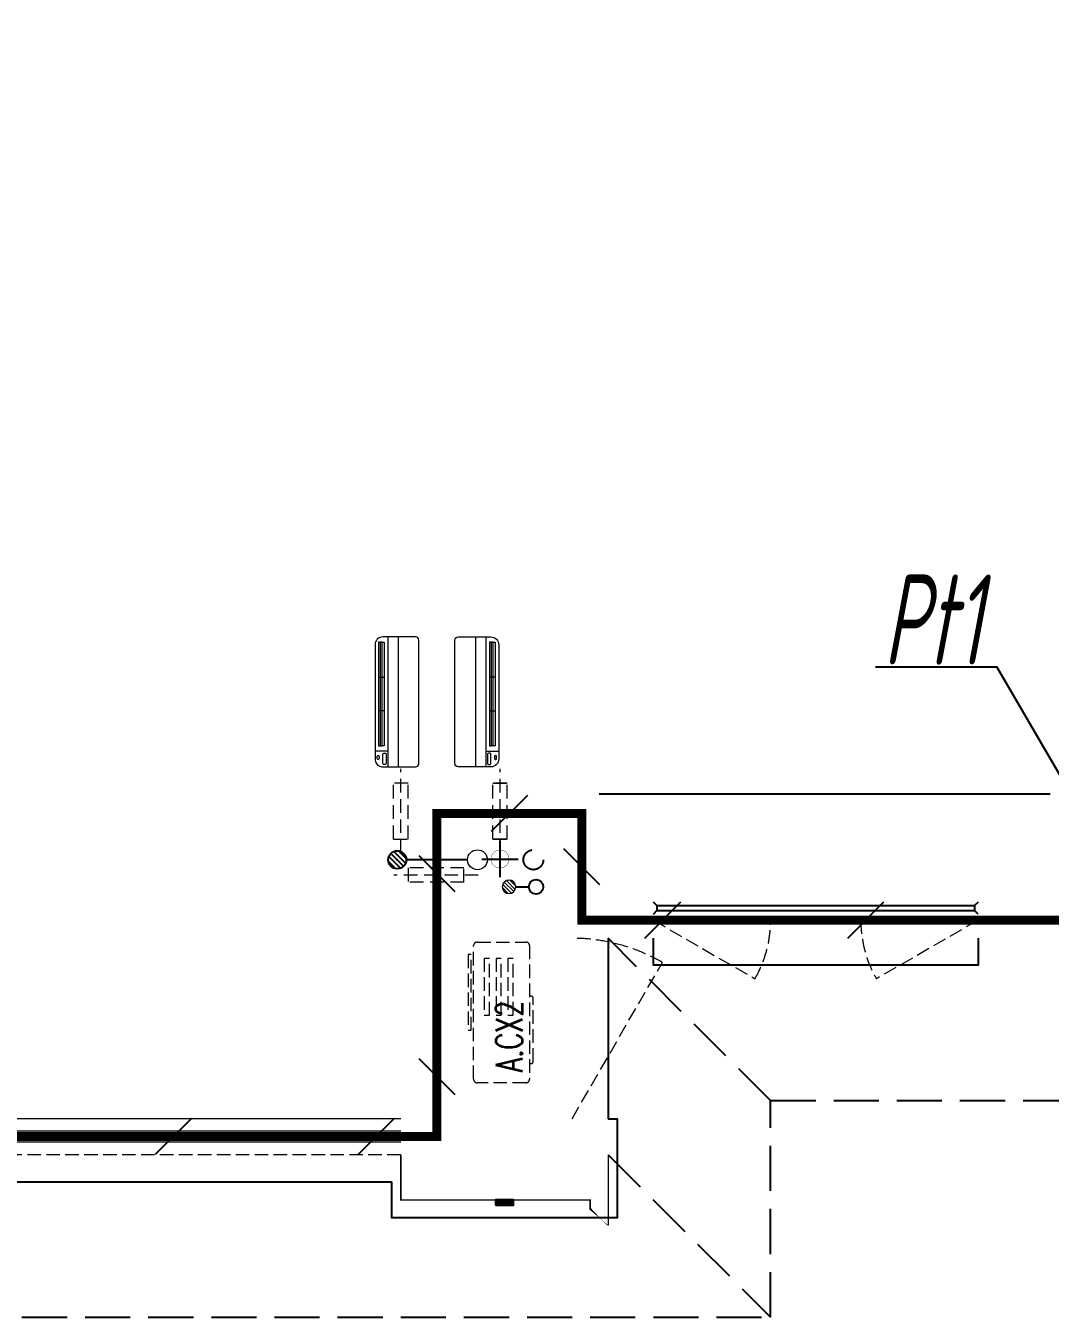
# Model space of a CAD drawing. Extents: x 3443499 to 7125205, y -1700016 to -264854.
# Drawn here: x 3625430 to 3631109, y -907770 to -900613 of the extents above; entities that cross this region are included whole.
import ezdxf
from ezdxf.enums import TextEntityAlignment as Align

# ---------------------------------------------------------------- set-up
doc = ezdxf.new("R2010")
doc.units = 0
doc.header["$LTSCALE"] = 1000
doc.header["$MEASUREMENT"] = 0
for name, pattern in [('CENTER2', [1.125, 0.75, -0.125, 0.125, -0.125]), ('DASH', [0.35, 0.25, -0.1]), ('HIDDEN', [0.375, 0.25, -0.125])]:
    doc.linetypes.add(name, pattern=pattern)
doc.layers.get('0').update_dxf_attribs({"linetype": 'CONTINUOUS'})
for name, color, linetype in [('!校对', 2, 'CONTINUOUS'), ('3-栏杆1', 252, 'CONTINUOUS'), ('3.5方案汇报，与郭总、侯月琴确定户型_t8$0$2020.03.04 -1安徽标准化洋房户型(UA）_t8_t8$0$看线', 154, 'CONTINUOUS'), ('DIM-照明', 7, 'CONTINUOUS'), ('LVTRY', 252, 'CONTINUOUS'), ('SHTLN', 4, 'CONTINUOUS'), ('VPIPE-凝结', 150, 'CONTINUOUS'), ('VPIPE-雨水', 4, 'DASH'), ('WIRE-接地', 2, 'CONTINUOUS'), ('卫生间', 6, 'CONTINUOUS'), ('机电标识类', 1, 'CONTINUOUS'), ('看线', 185, 'CONTINUOUS'), ('立面', 73, 'CONTINUOUS'), ('铝合金', 144, 'CONTINUOUS')]:
    doc.layers.add(name, color=color, linetype=linetype)
for name, color, linetype, lineweight in [('EQUIP_地漏', 7, 'CONTINUOUS', 18), ('VPIPE-废水', 31, 'TG_F', 18), ('WINDOW', 146, 'CONTINUOUS', 20), ('平面-栏杆', 56, 'CONTINUOUS', 15), ('平面-看线', 252, 'CONTINUOUS', 15), ('平面-空调室内机', 176, 'CONTINUOUS', 9), ('平面-空调预留孔', 252, 'CONTINUOUS', 15), ('空调', 76, 'CONTINUOUS', 13)]:
    doc.layers.add(name, color=color, linetype=linetype, lineweight=lineweight)
doc.styles.add('_TCH_DIM', font='SIMPLEX', dxfattribs={"bigfont": 'GBCBIG'})
doc.styles.add('HZTXT', font='gbeitc.shx', dxfattribs={"width": 0.8, "height": 400, "bigfont": 'hztxt.shx'})
doc.styles.add('TG_LINETYPE', font='SIMPLEX', dxfattribs={"width": 0.8, "height": 3, "bigfont": 'HZTXT'})
doc.linetypes.add('TG_F', pattern='A,2,-0.3,["F",TG_LINETYPE,S=0.1,R=0,X=-0.23,Y=-0.15],0', length=2.3)

# ---------------------------------------------------------------- blocks, each defined once
blk = doc.blocks.new('$TelecSys$00000008')
blk.add_line((0.4000000000014552, 0.3999999999996362), (-0.4000000000014552, -0.3999999999996362))
blk = doc.blocks.new('fergve')
at = {"layer": '平面-空调预留孔', "color": 8, "linetype": 'DASH', "ltscale": 0.3}
for p, q in [((119062.717304058, 54987.64907498009), (119062.717304058, 54977.64907498009)), ((119072.717304058, 54967.64907498009), (119425.5529723145, 54967.64907498009)), ((119435.5529723145, 54977.64907498009), (119435.5529723145, 54987.64907498009))]:
    blk.add_line(p, q, dxfattribs=at)
for points in [[(119666.6522452464, 55326.75839339898), (119246.8340998819, 55326.75839339898), (119246.8340998819, 55311.64433774215), (119666.6522452464, 55311.64433774215)], [(119645.4876140846, 55239.18252008365), (119329.9588134751, 55239.18252008365), (119329.9588134751, 55210.21092074577), (119645.4876140846, 55210.21092074577)], [(119645.4876140846, 55173.38063160962), (119329.9588134751, 55173.38063160962), (119329.9588134751, 55144.40903227197), (119645.4876140846, 55144.40903227197)], [(119645.4876140846, 55107.57874313582), (119329.9588134751, 55107.57874313582), (119329.9588134751, 55078.60714379794), (119645.4876140846, 55078.60714379794)]]:
    blk.add_lwpolyline(points, close=True, dxfattribs=at)
blk.add_lwpolyline([(119715.8642389868, 54987.64907498032), (118975.8642389868, 54987.64907498009, -0.414213562373517), (118955.8642389868, 55007.64907498009), (118955.8642389873, 55277.64907498009, -0.414213562372746), (118975.8642389873, 55297.64907498009), (119715.8642389864, 55297.64907498009, -0.4142135623727947), (119735.8642389864, 55277.64907498009), (119735.8642389868, 55007.64907498055, -0.4142135623733224)], format="xyb", close=True, dxfattribs=at)
for centre, start, end in [((119072.717304058, 54977.64907498009), 180, 270), ((119425.5529723145, 54977.64907498009), 270, 0)]:
    blk.add_arc(centre, 10, start, end, dxfattribs=at)
at = {"layer": '平面-空调预留孔', "color": 8, "linetype": 'DASH', "ltscale": 0.3, "style": '_TCH_DIM', "width": 0.7058823529411765}
blk.add_text('A.CX2', height=146.88, dxfattribs=at).set_placement((119015.260064729, 55027.2738646582))
blk = doc.blocks.new('dongkong')
at = {"layer": '平面-空调预留孔', "color": 8, "linetype": 'HIDDEN', "ltscale": 0.3}
for p, q in [((-603796.0415180789, 210899.900060961), (-603796.0415180789, 210431.4859232727)), ((-603836.0415180789, 210820.9630630909), (-603836.0415180789, 210510.8096162414)), ((-603836.0415180789, 210820.9630630909), (-603756.0415180789, 210820.9630630909)), ((-603756.0415180789, 210820.9630630909), (-603756.0415180789, 210510.8096162414))]:
    blk.add_line(p, q, dxfattribs=at)
blk.add_lwpolyline([(-603756.0415180789, 210510.8096162414), (-603836.0415180789, 210510.8096162414)], dxfattribs=at)
blk = doc.blocks.new('A$C001338C2')
at = {"color": 8}
for p, q in [((844.9999883423079, 303.6000072514144), (54.99998834231155, 303.6000543390692)), ((109.0525457565491, 214.7673082745569), (109.0525510513944, 303.6000511174025)), ((-1.49359439092e-05, 248.6000576173246), (-2.84423585981e-05, 22.0000576172315)), ((899.9999715576414, 22.00000397306576), (899.9999850640525, 248.6000039731589)), ((21.99997024633922, 5.63059293199e-05), (877.9999702463392, 5.2843679441e-06))]:
    blk.add_line(p, q, dxfattribs=at)
at = {"color": 8, "lineweight": 5}
for p, q in [((864.5756734352908, 278.6904651548975), (144.4768629888749, 278.6905080761171)), ((144.4768629888749, 278.6905080761171), (144.4768622188567, 265.7722729386405)), ((387.0097734353949, 278.6904936200444), (144.4768629888749, 278.6905080761171)), ((144.4768629888749, 278.6905080761171), (144.4768614488676, 252.8539829386973)), ((387.0097711254275, 239.935678482565), (387.0097734353949, 278.6904936200444)), ((864.5756734352908, 278.6904651548975), (622.0427234354138, 278.6904796109884)), ((622.0427234354138, 278.6904796109884), (622.04272112545, 239.935664473509)), ((864.5756718953162, 252.8539400174777), (864.5756734352908, 278.6904651548975)), ((899.9999830474662, 214.7672611304297), (-1.69525337697e-05, 214.7673147745954)), ((144.4768622188567, 265.7722729386405), (864.5756726653053, 265.772230017421)), ((144.4768606789075, 239.9356929386377), (144.4768614488676, 252.8539829386973)), ((144.4768614488676, 252.8539829386973), (864.5756718953162, 252.8539400174777)), ((864.5756711253525, 239.9356500174181), (144.4768606789075, 239.9356929386377)), ((622.04272112545, 239.935664473509), (387.0097711254275, 239.935678482565)), ((864.5756726653053, 265.772230017421), (864.5756711253525, 239.9356500174181)), ((899.9999787804518, 143.1781611304468), (-2.12195482163e-05, 143.1782147746126))]:
    blk.add_line(p, q, dxfattribs=at)
at = {"color": 8}
for points in [[(73.08482630450817, 275.0144977724194), (56.77886350143308, 275.0144987443309, -0.414213562373095), (51.27886382925863, 280.5144990721565), (51.27886400034913, 283.3844664433818, -0.414213562373095), (56.77886432817468, 288.8844661155563), (73.08482713124977, 288.8844651436448, -0.4142135623732024), (78.58482680342422, 283.3844648158192), (78.58482663233372, 280.5144974445939, -0.414213562373095)], [(89.24090579471158, 226.3562818807586), (22.19125331861505, 226.3562858772129, -0.414213562372504), (16.6912536464406, 231.8562862050385), (16.69125431894281, 243.1390318179401, -0.414213562373095), (22.19125464676836, 248.6390314901146), (89.24090712286488, 248.6390274936603, -0.414213562373095), (94.74090679503934, 243.1390271658347), (94.74090612253713, 231.8562815529331, -0.414213562373095)]]:
    blk.add_lwpolyline(points, format="xyb", close=True, dxfattribs=at)
for centre, radius, start, end in [((54.99998506405609, 248.6000543390692), 55.0000000000001, 89.99999658490542, 179.9999965849054), ((844.9999850640525, 248.6000072514144), 55.0000000000001, 359.9999965849054, 89.99999658490542), ((21.9999715576414, 22.00005630592932), 22.00000000000004, 179.9999965849054, 269.9999965849054), ((877.9999715576414, 22.00000528436794), 22.00000000000004, 269.9999965849054, 359.9999965849054)]:
    blk.add_arc(centre, radius, start, end, dxfattribs=at)
blk = doc.blocks.new('GGDGDGDG')
at = {"layer": '机电标识类', "color": 250, "linetype": 'DASH', "ltscale": 400}
for p, q in [((704092.518312035, 766289.778960277), (704092.5180551868, 766489.7787460767)), ((704192.5181975978, 766389.7788858804), (703992.5181975979, 766389.7786917092))]:
    blk.add_line(p, q, dxfattribs=at)
at = {"layer": '空调', "color": 1, "linetype": 'DASH', "const_width": 2}
blk.add_lwpolyline([(704042.5181975979, 766389.7789660976, 0.999999145628318), (704142.5181975978, 766389.7788373376, 0.9999991456387952), (704042.5181975979, 766389.7787402523)], format="xyb", dxfattribs=at)
blk = doc.blocks.new('$lvtry$00000171')
for p, q in [((-74.24621202462731, 10.60660171788186), (-10.60660171788186, 74.24621202462731)), ((-69.81875867368217, -27.39235180270043), (27.39235180242758, 69.81875867368217)), ((-53.03300858900184, -53.03300858886359), (53.03300858900184, 53.03300858886359)), ((-27.39235180242758, -69.81875867368217), (69.81875867368217, 27.39235180270043)), ((10.60660171788186, -74.24621202462731), (74.24621202462731, -10.60660171788186))]:
    blk.add_line(p, q)
blk.add_circle((0, 0), 75)
blk.add_point((0, 0))
blk = doc.blocks.new('$TwtSys$00000141')
at = {"color": 1}
for p, q in [((-47.09803151780761, 3.836055847277748), (-5.041545145413693, 45.89254221967349)), ((-47.09803151780761, 3.836055847277748), (-5.041545145413693, 45.89254221967349)), ((-43.60958444554853, -17.52724007043071), (17.52724007042889, 43.60958444554853)), ((-43.60958444554853, -17.52724007043071), (17.52724007042889, 43.60958444554853)), ((-33.23401871576607, -33.23401871577153), (33.23401871576607, 33.23401871576425)), ((-33.23401871576607, -33.23401871576971), (33.23401871576607, 33.23401871576425)), ((-16.17805684451741, -43.53063328177632), (43.79137317708955, 16.43879673983065)), ((-16.17805684451741, -43.53063328177632), (43.79137317708955, 16.43879673983247)), ((5.715553844029273, -46.12975947626182), (46.12974035062325, -5.715572969671484)), ((5.715553844029273, -46.12975947626182), (46.12974035062325, -5.715572969671484))]:
    blk.add_line(p, q, dxfattribs=at)
blk.add_circle((0, -1.818989403545856e-12), 47, dxfattribs=at)
blk.add_circle((0, -1.818989403545856e-12), 47, dxfattribs=at)
blk = doc.blocks.new('HFGHFHF')
at = {"layer": '卫生间', "color": 252, "linetype": 'DASH'}
for p, q in [((297866.5787155775, 673357.1717769002), (296966.5787412603, 674257.1717769002)), ((296966.5787024635, 673057.1717769038), (297866.5786813337, 672157.1717873199))]:
    blk.add_line(p, q, dxfattribs=at)
blk.add_lwpolyline([(282616.8350864521, 689157.1704769041), (280916.5788830324, 689157.1704769032), (280916.5812367696, 684657.1741508229), (280916.5787005334, 684657.1741508252), (280916.5787009982, 684357.1717768902), (272916.5787024875, 684357.1717768902), (272916.5787024838, 683357.171140483), (271116.5787024773, 683357.1727428748), (271116.5787023841, 673357.1717768742), (273766.5787349492, 673357.1717769586), (273766.5787783512, 672157.1717873106), (297866.5786813337, 672157.1717873199), (297866.5787155775, 673357.1717769002), (299516.5787024723, 673357.1717769002)], dxfattribs=at)
blk = doc.blocks.new('A$C74FB3979')
at = {"layer": '立面'}
h = blk.add_hatch(dxfattribs=at)
h.set_pattern_fill('ANSI31', color=252, scale=2)
h.set_pattern_definition([(45, (-864000.4983213176, -796188.8757205205), (-2.245064030267288, 2.245064030267288), [])])
h.paths.add_polyline_path([(24224.78850295255, -623.3757205205038), (24324.78850295255, -623.3757205205038), (24324.78850295255, -593.3757205205038), (24224.78850295255, -593.3757205205038)])
at = {"color": 252, "const_width": 8}
blk.add_lwpolyline([(24849.81129528722, -343.4146183915436), (24849.81129528768, -643.4146183915436), (24749.81128604105, -643.4150566877797), (24749.81130453432, -593.4146193359047), (23699.81133260531, -593.4146292516962), (23699.81135109859, -343.413752659224)], dxfattribs=at)
at = {"layer": '3-栏杆1', "color": 252}
for p, q in [((25120.07993509667, 1038.797791016288), (25099.81130469963, 1056.585369330831)), ((25099.81130469963, 1056.585369330831), (25120.07993491646, 1038.797791174613)), ((25120.07993491367, 1009.515511316247), (25099.81132824952, 989.668636280112)), ((25099.81132824952, 989.668636280112), (25120.07993491367, 1009.515511316247)), ((25120.07993491646, 1038.797791174613), (25120.07993491367, 1009.515511316247)), ((25120.07993491646, 1038.731713698246), (26879.54264651751, 1038.776193336118)), ((26879.54264652031, 1009.493923281319), (25120.07993491367, 1009.449463508558)), ((26879.5426463373, 1038.797791019548), (26899.81127673434, 1056.585369334091)), ((26899.81127673434, 1056.585369334091), (26879.54264651751, 1038.797791177873)), ((26879.54264651751, 1038.797791177873), (26879.54264652031, 1009.515511319507)), ((26899.81125318445, 989.6686362838373), (26879.54264652031, 1009.515511319507))]:
    blk.add_line(p, q, dxfattribs=at)
at = {"layer": '3.5方案汇报，与郭总、侯月琴确定户型_t8$0$2020.03.04 -1安徽标准化洋房户型(UA）_t8_t8$0$看线', "color": 252, "ltscale": 10}
blk.add_line((24799.81129197357, 1656.58538899757), (27299.81129080337, 1656.585389027372), dxfattribs=at)
at = {"layer": 'VPIPE-凝结', "color": 252, "ltscale": 0.1}
blk.add_line((24069.80889126007, 1291.584506998304), (23729.81129073445, 1291.584476742893), dxfattribs=at)
blk.add_lwpolyline([(24337.41369363572, 1141.584481895436), (24409.81369363563, 1141.584483614657)], dxfattribs=at)
at = {"layer": 'VPIPE-凝结', "color": 252}
blk.add_circle((24449.81369363563, 1141.584483569954), 40, dxfattribs=at)
at = {"layer": 'VPIPE-废水', "color": 252}
blk.add_circle((24124.80889126007, 1291.584506998304), 55, dxfattribs=at)
at = {"layer": 'VPIPE-雨水', "color": 252}
blk.add_circle((24434.81369023258, 1291.584493870847), 55, dxfattribs=at)
at = {"layer": 'WINDOW', "color": 252, "linetype": 'DASH', "ltscale": 0.3}
for points in [[(25099.81129078381, 956.5853815805167), (25662.94218447851, 631.9569840352051, 0.1314846383240589), (25749.81129073445, 956.5853815888986)], [(26899.81129065761, 956.5853815805167), (26336.68039696338, 631.9569840352051, -0.1314846383240589), (26249.81129070697, 956.5853815888986)], [(24649.81129074702, -143.4146184092388), (25149.81129074609, 722.6107853734866, 0.1316524975897076), (24649.81129073771, 856.5853815888986)]]:
    blk.add_lwpolyline(points, format="xyb", dxfattribs=at)
at = {"layer": '平面-栏杆', "color": 252}
for p, q in [((23699.81129073445, -213.4146183989942), (17799.81129074143, -213.414618389681)), ((23699.81129073445, -273.4146183989942), (17799.81129074143, -273.414618389681))]:
    blk.add_line(p, q, dxfattribs=at)
at = {"layer": '平面-看线', "color": 252}
blk.add_line((23699.81129073445, -143.4146183989942), (17799.81129073771, -143.414618389681), dxfattribs=at)
at = {"layer": '平面-看线', "color": 252, "linetype": 'DASH', "ltscale": 0.3}
blk.add_line((23699.81128331507, -343.4146183719859), (17799.81025181944, -343.4146183738485), dxfattribs=at)
at = {"layer": '看线', "color": 252, "ltscale": 0.5}
for points in [[(24849.81132953102, 856.585372492671), (24849.81129533704, -143.4146183915436)], [(26899.81129072094, 856.5853816084564), (26899.81129072094, 706.5853816084564), (25099.81129072094, 706.5853816084564), (25099.81129071955, 856.5853815823793)], [(17799.81025185809, -493.414619110059), (23649.81132592726, -493.414619108662)]]:
    blk.add_lwpolyline(points, dxfattribs=at)
at = {"layer": '看线', "color": 252}
blk.add_lwpolyline([(24849.81129354797, -143.4146183915436), (24899.81129349768, -143.4143992434256), (24899.81370412791, -693.4146245466545), (23649.81130794762, -693.4144704360515), (23649.81132592726, -493.414619108662)], dxfattribs=at)
at = {"layer": '立面', "color": 252}
blk.add_lwpolyline([(24224.78850295255, -623.3757205205038), (24324.78850295255, -623.3757205205038), (24324.78850295255, -593.3757205205038), (24224.78850295255, -593.3757205205038)], close=True, dxfattribs=at)
at = {"layer": '铝合金', "color": 252}
blk.add_lwpolyline([(24224.78850295255, -623.3757205205038), (24324.78850295255, -623.3757205205038), (24324.78850295255, -593.3757205205038), (24224.78850295255, -593.3757205205038)], close=True, dxfattribs=at)
at = {"color": 252}
blk.add_blockref('HFGHFHF', (-272116.7674117289, -673400.5863952953), dxfattribs=at)
at = {"color": 252, "xscale": -1}
blk.add_blockref('GGDGDGDG', (728342.4239202975, -765094.0343864206), dxfattribs=at)
at = {"layer": 'EQUIP_地漏', "color": 252, "xscale": 0.8, "yscale": -0.8, "zscale": 0.8, "rotation": 179.9999999357402}
blk.add_blockref('$TwtSys$00000141', (24299.81369363563, 1141.584481937811), dxfattribs=at)
at = {"layer": 'LVTRY', "color": 252, "xscale": 0.6666666667107825, "yscale": 0.6666666667107825, "rotation": 269.9999999939778}
blk.add_blockref('$lvtry$00000171', (23679.81129073119, 1291.584476748481), dxfattribs=at)
at = {"layer": '平面-空调室内机', "color": 252, "ltscale": 0.3, "xscale": -1}
for p, rotation in [((627495.8528081528, 212227.3949978147), 180), ((627495.8528081528, 212227.3949978147), 180), ((628045.9475122872, 212227.3950149482), 180), ((-186770.8817013749, 605002.6260284679), 270)]:
    blk.add_blockref('dongkong', p, dxfattribs=dict(at, rotation=rotation))
at = {"layer": '平面-空调室内机', "color": 252, "ltscale": 0.3, "rotation": 180}
blk.add_blockref('dongkong', (-579546.1355238706, 212227.3950149477), dxfattribs=at)
at = {"layer": '平面-空调预留孔', "color": 252, "yscale": 0.800000000046565, "zscale": 0.800000000046565}
for p, xscale, rotation in [((23799.71662348555, 1806.585419328883), 0.800000000046565, 90.00000023343011), ((23999.90595799871, 1806.585419328883), -0.800000000046565, 269.9999997665698)]:
    blk.add_blockref('A$C001338C2', p, dxfattribs=dict(at, xscale=xscale, rotation=rotation))
at = {"layer": '平面-空调预留孔', "color": 252, "rotation": 90.00000000000001}
blk.add_blockref('fergve', (79400.95699262153, -118900.211945035), dxfattribs=at)

msp = doc.modelspace()

# ---------------------------------------------------------------- linework, layer by layer
at = {"layer": 'DIM-照明', "color": 7, "ltscale": 0.8}
for p, q in [((3630140.332582809, -904165.4521681505), (3630814.195722775, -904165.4521681505)), ((3631176.638224325, -904789.4360969175), (3630814.195722776, -904165.4521681505))]:
    msp.add_line(p, q, dxfattribs=at)
at = {"layer": 'WIRE-接地', "color": 2, "linetype": 'CENTER2', "const_width": 50}
msp.add_lwpolyline([(3603809.121978629, -897570.0684911074), (3603809.121978629, -900370.0684911074), (3603809.121978629, -905538.9764326), (3606505.230468799, -905538.9764326), (3606505.230468799, -904974.9341691589), (3607310.204816853, -904974.9341691589), (3607310.204816853, -906770.1467252389), (3613610.254596298, -906770.1467252389), (3613610.254596298, -906170.2489492254), (3615110.207092523, -906170.2489492254), (3615110.207092523, -906770.4128265119), (3619912.271369678, -906770.4128265119), (3619912.271369678, -906172.0388304192), (3621411.816131239, -906172.0388304192), (3621411.816131239, -906769.1700868829), (3627709.479080372, -906769.1700868829), (3627709.479080372, -904978.1292518115), (3628512.206233272, -904978.1292518115), (3628512.206233272, -905570.5360435698), (3633908.756027614, -905570.5360435698)], dxfattribs=at)

# ---------------------------------------------------------------- block references
at = {"layer": '!校对'}
msp.add_blockref('A$C74FB3979', (3603809.310687887, -906526.6538727155), dxfattribs=at)
at = {"layer": 'SHTLN', "color": 2, "xscale": 250, "yscale": 250, "zscale": 250}
for p in [(3628110.842656822, -904978.1292518115), (3628960.481130443, -905570.5360435698), (3630085.481130443, -905570.5360435698), (3626248.147605806, -906769.1700868829), (3627373.147605806, -906769.1700868829)]:
    msp.add_blockref('$TelecSys$00000008', p, dxfattribs=at)
for p, rotation in [((3628512.206233272, -905274.3326476907), 270), ((3627709.479080372, -905311.1496693472), 90), ((3627709.479080372, -906436.1496693472), 90)]:
    msp.add_blockref('$TelecSys$00000008', p, dxfattribs=dict(at, rotation=rotation))

# ---------------------------------------------------------------- texts
at = {"layer": 'DIM-照明', "color": 7, "ltscale": 0.8, "style": 'HZTXT', "width": 0.7}
msp.add_text('Pt1', height=500, dxfattribs=at).set_placement((3630458.48738592, -903903.7008430843), align=Align.MIDDLE)

doc.saveas('drawing.dxf')
